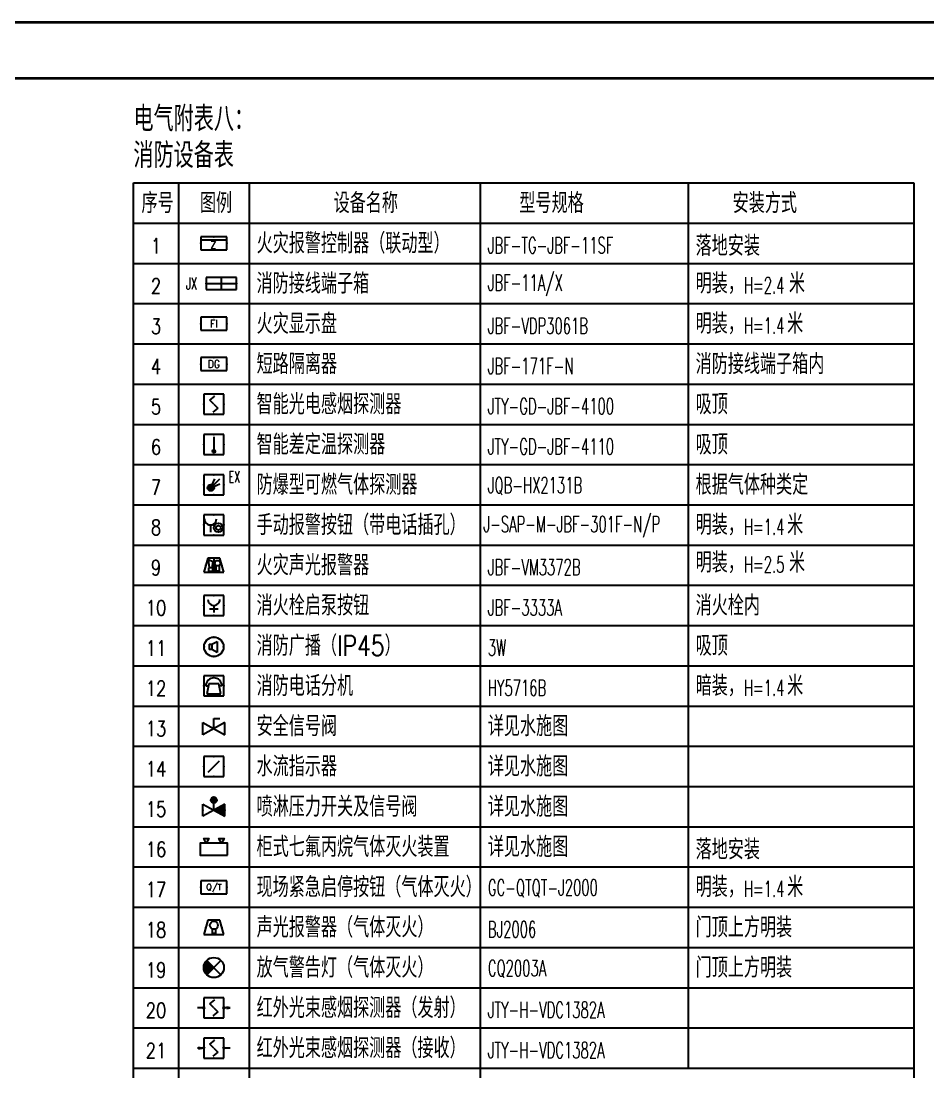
# Model space of a CAD drawing. Extents: x -1396510 to 1250330, y -1892470 to 1623980.
# Drawn here: x -1148164 to -1131927, y -181740 to -162935 of the extents above; entities that cross this region are included whole.
import ezdxf
from ezdxf.enums import TextEntityAlignment as Align

# ---------------------------------------------------------------- set-up
doc = ezdxf.new("R2010")
doc.units = 0
doc.header["$LTSCALE"] = 1000
doc.header["$MEASUREMENT"] = 0
doc.layers.get('Defpoints').update_dxf_attribs({"color": 210})
for name, color, linetype in [('0-cxFrame', 155, 'Continuous'), ('EQUIP-广播', 3, 'Continuous'), ('EQUIP-消防', 3, 'Continuous'), ('EQUIP-照明', 3, 'Continuous'), ('EQUIP-箱柜', 3, 'Continuous'), ('TEL_TEXT', 7, 'Continuous')]:
    doc.layers.add(name, color=color, linetype=linetype)
doc.layers.add('0-cxText', color=131, linetype='Continuous', lineweight=25)
doc.styles.add('_TCH_LABEL', font='COMPLEX', dxfattribs={"bigfont": 'GBCBIG'})
doc.styles.add('_TEL_DIM', font='SIMPLEX', dxfattribs={"width": 0.8, "height": 3.5, "bigfont": 'HZTXT'})
doc.styles.add('cx_tuming', font='simhei.ttf')
doc.styles.add('cx_tuqian1', font='')
doc.styles.get("Standard").update_dxf_attribs({"font": 'gbenor.shx', "bigfont": 'gbcbig.shx'})
doc.styles.add('黑体', font='simhei.ttf', dxfattribs={"height": 12})
doc.styles.get('cx_tuqian1').set_extended_font_data('SimSun')

# ---------------------------------------------------------------- blocks, each defined once
blk = doc.blocks.new('$equip$00001711')
for p, q in [((-0.5, 1), (-0.5, 0)), ((0.5, 1), (-0.5, 1)), ((0.5, 0), (0.5, 1)), ((-0.5, 0), (0.5, 0)), ((-0.169, 0.5), (-0.169, 0.15))]:
    blk.add_line(p, q)
for radius in [0.226, 0.113]:
    blk.add_circle((0.227, 0.36), radius)
blk.add_arc((-0.169, 0.8), 0.3, 180, 0)
for p in [(0, 1), (-0.5, 0.5), (0, 0), (0.5, 0.5)]:
    blk.add_point(p)
at = {"flags": 1}
for tag, height, p in [('A', 0.00002, (0, 0)), ('B', 0.4, (0.759, 0.309))]:
    blk.add_attdef(tag, text='', height=height, dxfattribs=at).set_placement(p, align=Align.MIDDLE_CENTER)
blk = doc.blocks.new('$equip$00001699')
for p, q in [((-0.5, 0.5), (-0.5, -0.5)), ((0.5, 0.5), (-0.5, 0.5)), ((0, 0.375), (0, -0.412)), ((0.5, -0.5), (0.5, 0.5)), ((-0.5, -0.5), (0.5, -0.5))]:
    blk.add_line(p, q)
blk.add_circle((0, -0.338), 0.075)
for p in [(-0.5, 0), (0, 0.5), (0.5, 0), (0, -0.5)]:
    blk.add_point(p)
for points in [[(-0.065, -0.3), (0.065, -0.3), (-0.075, -0.338), (0.075, -0.338)], [(-0.065, -0.375), (0.065, -0.375), (-0.075, -0.338), (0.075, -0.338)], [(-0.037, -0.273), (0.037, -0.273), (-0.065, -0.3), (0.065, -0.3)], [(-0.037, -0.402), (0.037, -0.402), (-0.065, -0.375), (0.065, -0.375)], [(0, -0.263), (0, -0.263), (-0.037, -0.273), (0.037, -0.273)], [(0, -0.412), (0, -0.412), (-0.037, -0.402), (0.037, -0.402)]]:
    blk.add_solid(points)
at = {"flags": 1}
for tag, height, p in [('A', 0.00002, (0, 0)), ('B', 0.4, (0.762, -0.208))]:
    blk.add_attdef(tag, text='', height=height, dxfattribs=at).set_placement(p, align=Align.MIDDLE_CENTER)
blk = doc.blocks.new('$equip$00001700')
for p, q in [((-0.5, 0.5), (-0.5, -0.5)), ((0.5, 0.5), (-0.5, 0.5)), ((-0.2, 0.2), (0.05, 0.4)), ((0, 0), (-0.2, 0.2)), ((0, 0), (0.2, -0.2)), ((0.5, -0.5), (0.5, 0.5)), ((-0.5, -0.5), (0.5, -0.5)), ((0.2, -0.2), (-0.05, -0.4))]:
    blk.add_line(p, q)
for p in [(-0.5, 0), (0, 0.5), (0.5, 0), (0, -0.5)]:
    blk.add_point(p)
at = {"flags": 1}
for tag, height, p in [('A', 0.00002, (0, 0)), ('B', 0.4, (0.75, -0.204))]:
    blk.add_attdef(tag, text='', height=height, dxfattribs=at).set_placement(p, align=Align.MIDDLE_CENTER)
blk = doc.blocks.new('$equip$00001935')
for p, q in [((-0.5, 0), (-0.809, 0)), ((-0.5, 0.5), (-0.5, -0.5)), ((0.5, 0.5), (-0.5, 0.5)), ((-0.2, 0.2), (0.05, 0.4)), ((0, 0), (-0.2, 0.2)), ((0, 0), (0.2, -0.2)), ((0.5, -0.5), (0.5, 0.5)), ((0.809, 0), (0.5, 0)), ((-0.5, -0.5), (0.5, -0.5)), ((0.2, -0.2), (-0.05, -0.4))]:
    blk.add_line(p, q)
at = {"color": 0, "linetype": 'Continuous'}
for p, q in [((0.809, 0), (0.638, 0.031)), ((0.638, 0.031), (0.638, -0.03)), ((0.638, -0.03), (0.809, 0))]:
    blk.add_line(p, q, dxfattribs=at)
for centre in [(-0.5, 0), (0.5, 0)]:
    blk.add_circle(centre, 0.0375)
for p in [(-0.5, 0), (0, 0.5), (0.5, 0.019), (0, -0.5)]:
    blk.add_point(p)
for points in [[(-0.532, 0.019), (-0.468, 0.019), (-0.537, 0), (-0.463, 0)], [(-0.532, -0.019), (-0.468, -0.019), (-0.537, 0), (-0.463, 0)], [(-0.519, 0.032), (-0.481, 0.032), (-0.532, 0.019), (-0.468, 0.019)], [(-0.5, 0.038), (-0.5, 0.038), (-0.519, 0.032), (-0.481, 0.032)], [(0.468, 0.019), (0.532, 0.019), (0.463, 0), (0.537, 0)], [(0.468, -0.019), (0.532, -0.019), (0.463, 0), (0.537, 0)], [(0.481, 0.032), (0.519, 0.032), (0.468, 0.019), (0.532, 0.019)], [(0.5, 0.038), (0.5, 0.038), (0.481, 0.032), (0.519, 0.032)], [(0.809, 0), (0.638, 0.031), (0.638, -0.03)], [(-0.519, -0.032), (-0.481, -0.032), (-0.532, -0.019), (-0.468, -0.019)], [(-0.5, -0.037), (-0.5, -0.037), (-0.519, -0.032), (-0.481, -0.032)], [(0.481, -0.032), (0.519, -0.032), (0.468, -0.019), (0.532, -0.019)], [(0.5, -0.037), (0.5, -0.037), (0.481, -0.032), (0.519, -0.032)]]:
    blk.add_solid(points)
at = {"layer": 'TEL_TEXT', "style": '_TEL_DIM', "flags": 1}
blk.add_attdef('A', text='', height=0.00002, dxfattribs=at).set_placement((0, 0), align=Align.MIDDLE_CENTER)
blk = doc.blocks.new('$equip$00001936')
for p, q in [((-0.5, 0), (-0.809, 0)), ((-0.5, 0.5), (-0.5, -0.5)), ((0.5, 0.5), (-0.5, 0.5)), ((-0.2, 0.2), (0.05, 0.4)), ((0, 0), (-0.2, 0.2)), ((0, 0), (0.2, -0.2)), ((0.5, -0.5), (0.5, 0.5)), ((0.809, 0), (0.5, 0)), ((-0.5, -0.5), (0.5, -0.5)), ((0.2, -0.2), (-0.05, -0.4))]:
    blk.add_line(p, q)
at = {"color": 0, "linetype": 'Continuous'}
for p, q in [((-0.599, 0), (-0.769, 0.031)), ((-0.769, 0.031), (-0.769, -0.03)), ((-0.769, -0.03), (-0.599, 0))]:
    blk.add_line(p, q, dxfattribs=at)
for centre in [(-0.5, 0), (0.5, 0)]:
    blk.add_circle(centre, 0.0375)
for p in [(-0.5, 0), (0, 0.5), (0.5, 0), (0, -0.5)]:
    blk.add_point(p)
for points in [[(-0.599, 0), (-0.769, 0.031), (-0.769, -0.03)], [(-0.532, 0.019), (-0.468, 0.019), (-0.537, 0), (-0.463, 0)], [(-0.532, -0.019), (-0.468, -0.019), (-0.537, 0), (-0.463, 0)], [(-0.519, 0.032), (-0.481, 0.032), (-0.532, 0.019), (-0.468, 0.019)], [(-0.5, 0.038), (-0.5, 0.038), (-0.519, 0.032), (-0.481, 0.032)], [(0.468, 0.019), (0.532, 0.019), (0.463, 0), (0.537, 0)], [(0.468, -0.019), (0.532, -0.019), (0.463, 0), (0.537, 0)], [(0.481, 0.032), (0.519, 0.032), (0.468, 0.019), (0.532, 0.019)], [(0.5, 0.038), (0.5, 0.038), (0.481, 0.032), (0.519, 0.032)], [(-0.519, -0.032), (-0.481, -0.032), (-0.532, -0.019), (-0.468, -0.019)], [(-0.5, -0.037), (-0.5, -0.037), (-0.519, -0.032), (-0.481, -0.032)], [(0.481, -0.032), (0.519, -0.032), (0.468, -0.019), (0.532, -0.019)], [(0.5, -0.037), (0.5, -0.037), (0.481, -0.032), (0.519, -0.032)]]:
    blk.add_solid(points)
at = {"layer": 'TEL_TEXT', "style": '_TEL_DIM', "flags": 1}
blk.add_attdef('A', text='', height=0.00002, dxfattribs=at).set_placement((0, 0), align=Align.MIDDLE_CENTER)
blk = doc.blocks.new('$equip$00001743')
for p, q in [((-0.55, -0.95), (-0.55, -0.35)), ((0.55, -0.35), (-0.55, -0.95)), ((-0.55, -0.35), (0.55, -0.95)), ((0, -0.65), (0, -0.3)), ((0.55, -0.95), (0.55, -0.35))]:
    blk.add_line(p, q)
blk.add_circle((0, -0.15), 0.15)
for p in [(0, 0), (-0.55, -0.65), (0, -0.65), (0.55, -0.65)]:
    blk.add_point(p)
for points in [[(0, 0), (0, 0), (-0.075, -0.02), (0.075, -0.02)], [(-0.13, -0.075), (0.13, -0.075), (-0.15, -0.15), (0.15, -0.15)], [(-0.13, -0.225), (0.13, -0.225), (-0.15, -0.15), (0.15, -0.15)], [(-0.075, -0.02), (0.075, -0.02), (-0.13, -0.075), (0.13, -0.075)], [(-0.075, -0.28), (0.075, -0.28), (-0.13, -0.225), (0.13, -0.225)], [(0, -0.3), (0, -0.3), (-0.075, -0.28), (0.075, -0.28)], [(0.55, -0.35), (0.55, -0.95), (0, -0.65)]]:
    blk.add_solid(points)
at = {"flags": 9}
blk.add_attdef('A', (0, 0), '', height=0.00002, dxfattribs=at)
blk.add_attdef('B', text='', height=0.4, dxfattribs=at).set_placement((0.834, -0.65), align=Align.MIDDLE_CENTER)
blk = doc.blocks.new('$equip$00001714')
for p, q in [((0.5, 1), (-0.5, 1)), ((-0.5, 1), (-0.5, 0)), ((-0.25, 0.6), (-0.35, 0.1)), ((0.25, 0.6), (-0.25, 0.6)), ((0.35, 0.1), (0.25, 0.6)), ((0.5, 0), (0.5, 1)), ((-0.5, 0), (0.5, 0)), ((-0.4, 0.5), (-0.27, 0.5)), ((-0.35, 0.1), (0.35, 0.1)), ((0.4, 0.5), (0.27, 0.5))]:
    blk.add_line(p, q)
blk.add_arc((0, 0.5), 0.4, 0, 180)
for p in [(0, 1), (-0.5, 0.5), (0, 0), (0.5, 0.5)]:
    blk.add_point(p)
at = {"flags": 1}
for tag, height, p in [('A', 0.00002, (0, 0)), ('B', 0.4, (0.788, 0.3))]:
    blk.add_attdef(tag, text='', height=height, dxfattribs=at).set_placement(p, align=Align.MIDDLE_CENTER)
blk = doc.blocks.new('$equip$00001702')
for p, q in [((-0.5, 0.5), (-0.5, -0.5)), ((0.5, 0.5), (-0.5, 0.5)), ((-0.15, -0.15), (0.05, 0.3)), ((-0.15, -0.15), (0.3, 0.3)), ((-0.15, -0.15), (0.3, 0.05)), ((0.5, -0.5), (0.5, 0.5)), ((-0.5, -0.5), (0.5, -0.5))]:
    blk.add_line(p, q)
blk.add_circle((-0.15, -0.15), 0.158)
for p in [(-0.5, 0), (0, 0.5), (0.5, 0), (0, -0.5)]:
    blk.add_point(p)
for points in [[(-0.15, 0.008), (-0.15, 0.008), (-0.229, -0.013), (-0.071, -0.013)], [(-0.287, -0.071), (-0.013, -0.071), (-0.308, -0.15), (0.008, -0.15)], [(-0.287, -0.229), (-0.013, -0.229), (-0.308, -0.15), (0.008, -0.15)], [(-0.229, -0.013), (-0.071, -0.013), (-0.287, -0.071), (-0.013, -0.071)], [(-0.229, -0.287), (-0.071, -0.287), (-0.287, -0.229), (-0.013, -0.229)], [(-0.15, -0.308), (-0.15, -0.308), (-0.229, -0.287), (-0.071, -0.287)]]:
    blk.add_solid(points)
at = {"flags": 1}
for tag, height, p in [('A', 0.00002, (0, 0)), ('B', 0.4, (0.735, -0.192))]:
    blk.add_attdef(tag, text='', height=height, dxfattribs=at).set_placement(p, align=Align.MIDDLE_CENTER)
blk = doc.blocks.new('$equip$00001926')
for p, q in [((0.65, 0.65), (-0.65, 0.65)), ((-0.65, 0.65), (-0.65, 0)), ((0.65, 0), (0.65, 0.65)), ((-0.65, 0), (0.65, 0))]:
    blk.add_line(p, q)
for p in [(0, 0.65), (-0.65, 0.325), (0, 0), (0.65, 0.325)]:
    blk.add_point(p)
at = {"color": 7, "style": '_TEL_DIM'}
blk.add_attdef('$TEXT$', text='', height=0.3, dxfattribs=at).set_placement((0.006, 0.343), align=Align.MIDDLE_CENTER)
at = {"color": 7, "style": '_TEL_DIM', "flags": 1}
blk.add_attdef('A', text='', height=0.00002, dxfattribs=at).set_placement((0, 0), align=Align.MIDDLE_CENTER)
blk = doc.blocks.new('$equip$00001190')
for p, q in [((-0.354, 0.354), (0.354, -0.354)), ((-0.354, -0.354), (0.354, 0.354))]:
    blk.add_line(p, q)
blk.add_circle((0, 0), 0.5)
for points in [[(-0.177, -0.177), (-0.483, 0.129), (0, 0), (-0.354, 0.354)], [(-0.306, -0.306), (-0.483, -0.129), (-0.177, -0.177), (-0.483, 0.129)], [(-0.354, -0.354), (-0.354, -0.354), (-0.306, -0.306), (-0.483, -0.129)]]:
    blk.add_solid(points)
at = {"flags": 9}
blk.add_attdef('A', (0, 0), '', height=0.00002, dxfattribs=at)
blk = doc.blocks.new('$equip$00001712')
for p, q in [((-0.5, 1), (-0.5, 0)), ((0.5, 1), (-0.5, 1)), ((0.5, 0), (0.5, 1)), ((-0.5, 0), (0.5, 0)), ((-0.219, 0.331), (0.222, 0.331)), ((0, 0.5), (0, 0.15))]:
    blk.add_line(p, q)
blk.add_arc((0, 0.8), 0.3, 180, 0)
for p in [(0, 1), (-0.5, 0.5), (0, 0), (0.5, 0.5)]:
    blk.add_point(p)
at = {"flags": 1}
for tag, height, p in [('A', 0.00002, (0, 0)), ('B', 0.4, (0.726, 0.302))]:
    blk.add_attdef(tag, text='', height=height, dxfattribs=at).set_placement(p, align=Align.MIDDLE_CENTER)
blk = doc.blocks.new('$equip_U$00000015')
at = {"ltscale": 0.65}
for p, q in [((-0.6875, 0.25), (0.6875, -0.5)), ((0.6875, 0.25), (-0.6875, -0.5)), ((-0.6875, -0.5), (-0.6875, 0.25)), ((0, 0.5), (0.375, 0.5)), ((0, -0.125), (0, 0.5)), ((0.6875, -0.5), (0.6875, 0.25))]:
    blk.add_line(p, q, dxfattribs=at)
at = {"style": '_TEL_DIM', "flags": 1}
blk.add_attdef('A', text='', height=0.000025, dxfattribs=at).set_placement((0, 0), align=Align.MIDDLE_CENTER)
blk = doc.blocks.new('$equip$00001423')
for p, q in [((0.75, 0.6), (-0.75, 0.6)), ((-0.75, 0.6), (-0.75, 0)), ((0, 0), (0, 0.6)), ((0.75, 0), (0.75, 0.6)), ((-0.75, 0.3), (0.75, 0.3)), ((-0.75, 0), (0.75, 0))]:
    blk.add_line(p, q)
for p in [(0, 0.6), (-0.75, 0.3), (0, 0), (0.75, 0.3)]:
    blk.add_point(p)
at = {"style": '_TCH_LABEL', "flags": 9}
blk.add_attdef('A', (0, 0), '', height=0.00002, dxfattribs=at)
blk = doc.blocks.new('$equip$00001932')
for p, q in [((0.65, 0.65), (-0.65, 0.65)), ((-0.65, 0.65), (-0.65, 0)), ((0.65, 0), (0.65, 0.65)), ((-0.65, 0), (0.65, 0))]:
    blk.add_line(p, q)
for p in [(0, 0.65), (-0.65, 0.325), (0, 0), (0.65, 0.325)]:
    blk.add_point(p)
at = {"color": 7, "style": '_TEL_DIM'}
blk.add_attdef('$TEXT$', text='', height=0.34, dxfattribs=at).set_placement((0.006, 0.343), align=Align.MIDDLE_CENTER)
at = {"color": 7, "style": '_TEL_DIM', "flags": 1}
blk.add_attdef('A', text='', height=0.00002, dxfattribs=at).set_placement((0, 0), align=Align.MIDDLE_CENTER)
blk = doc.blocks.new('$equip$00001915')
for p, q in [((0.5, 0.5), (-0.5, 0.5)), ((-0.5, 0.5), (-0.5, -0.5)), ((-0.283, -0.283), (0.283, 0.283)), ((0.5, -0.5), (0.5, 0.5)), ((-0.5, -0.5), (0.5, -0.5))]:
    blk.add_line(p, q)
for p in [(-0.5, 0), (0, 0.5), (0.5, 0), (0, -0.5)]:
    blk.add_point(p)
blk.add_solid([(0.283, 0.283), (0.075, 0.124), (0.124, 0.075)])
at = {"layer": 'TEL_TEXT', "style": '_TEL_DIM', "flags": 1}
blk.add_attdef('A', text='', height=0.00002, dxfattribs=at).set_placement((0, 0), align=Align.MIDDLE_CENTER)
blk = doc.blocks.new('$equip$00001943')
for p, q in [((-0.3, 0.35), (-0.5, -0.35)), ((0.3, 0.35), (-0.3, 0.35)), ((-0.22, -0.124), (-0.27, 0.276)), ((-0.27, 0.276), (-0.05, 0.176)), ((-0.05, 0.176), (-0.1, -0.124)), ((0, 0.35), (0, -0.35)), ((0.5, -0.35), (0.3, 0.35)), ((-0.5, -0.35), (0.5, -0.35)), ((-0.27, -0.124), (-0.27, -0.294)), ((-0.05, -0.124), (-0.27, -0.124)), ((-0.27, -0.294), (-0.05, -0.294)), ((-0.05, -0.294), (-0.05, -0.124)), ((0.112, -0.298), (0.112, -0.013)), ((0.262, -0.298), (0.112, -0.298)), ((0.262, -0.013), (0.262, -0.298))]:
    blk.add_line(p, q)
blk.add_circle((0.187, 0.102), 0.139)
for p in [(-0.4, 0), (0, 0.35), (0, -0.35), (0.404, -0.012)]:
    blk.add_point(p)
at = {"layer": 'TEL_TEXT', "style": '_TEL_DIM', "flags": 1}
blk.add_attdef('A', text='', height=0.00002, dxfattribs=at).set_placement((0, 0), align=Align.MIDDLE_CENTER)
blk = doc.blocks.new('$equip$00001944')
for p, q in [((-0.3, 0.35), (-0.5, -0.35)), ((0.3, 0.35), (-0.3, 0.35)), ((0.5, -0.35), (0.3, 0.35)), ((-0.5, -0.35), (0.5, -0.35)), ((-0.073, -0.298), (-0.073, -0.084)), ((0.077, -0.298), (-0.073, -0.298)), ((0.077, -0.084), (0.077, -0.298))]:
    blk.add_line(p, q)
blk.add_circle((0.002, 0.102), 0.2)
for p in [(-0.4, 0), (0, 0.35), (0.4, 0), (0, -0.35)]:
    blk.add_point(p)
at = {"layer": 'TEL_TEXT', "style": '_TEL_DIM', "flags": 1}
blk.add_attdef('A', text='', height=0.00002, dxfattribs=at).set_placement((0, 0), align=Align.MIDDLE_CENTER)
blk = doc.blocks.new('A$C01476CCA')
at = {"layer": 'EQUIP-消防'}
for points in [[(150, 700), (0, 613), (0, 787)], [(550, 900), (150, 900), (150, 0), (550, 0)], [(150, 200), (0, 113), (0, 287)]]:
    blk.add_lwpolyline(points, close=True, dxfattribs=at)
blk = doc.blocks.new('$equip$00001923')
for p, q in [((-0.65, 0.65), (-0.65, 0)), ((0.65, 0.65), (-0.65, 0.65)), ((0.65, 0), (0.65, 0.65)), ((-0.65, 0.5), (0.65, 0.5)), ((-0.65, 0), (0.65, 0))]:
    blk.add_line(p, q)
for p in [(0, 0.65), (-0.65, 0.325), (0, 0), (0.65, 0.325)]:
    blk.add_point(p)
at = {"color": 7, "style": '_TEL_DIM'}
blk.add_attdef('$TEXT$', text='', height=0.36, dxfattribs=at).set_placement((-0.022, 0.244), align=Align.MIDDLE_CENTER)
at = {"color": 7, "style": '_TEL_DIM', "flags": 1}
blk.add_attdef('A', text='', height=0.00002, dxfattribs=at).set_placement((0, 0), align=Align.MIDDLE_CENTER)
blk = doc.blocks.new('$equip$00002341')
for p, q in [((-0.241, 0.136), (-0.241, -0.144)), ((-0.241, 0.136), (-0.101, 0.136)), ((-0.101, 0.136), (0.167, 0.277)), ((-0.101, 0.136), (-0.101, -0.144)), ((0.167, 0.277), (0.167, -0.295)), ((-0.101, -0.144), (-0.241, -0.144)), ((0.167, -0.295), (-0.101, -0.144))]:
    blk.add_line(p, q)
at = {"const_width": 0.0571}
blk.add_lwpolyline([(-0.5, 0, -1), (0.5, 0, -1), (-0.5, 0, -1.463176)], format="xyb", dxfattribs=at)
blk.add_circle((0, 0), 0.5)
for p in [(-0.5, 0), (0, 0.5), (0.5, 0), (0, -0.5)]:
    blk.add_point(p)
at = {"color": 7, "style": '_TEL_DIM', "flags": 1}
blk.add_attdef('A', text='', height=0.00002, dxfattribs=at).set_placement((0, 0), align=Align.MIDDLE_CENTER)
blk = doc.blocks.new('TK22.A1 L(Dragon)')
at = {"layer": '0-cxFrame', "color": 7, "const_width": 0.5}
blk.add_lwpolyline([(0, 0), (-841, 0), (-841, 594), (0, 594)], close=True, dxfattribs=at)
at = {"layer": '0-cxFrame', "const_width": 0.5}
blk.add_lwpolyline([(-80, 10), (-821, 10), (-821, 584), (-80, 584)], close=True, dxfattribs=at)
at = {"style": '黑体', "flags": 4}
blk.add_attdef('图幅', text='', height=3.3, dxfattribs=at).set_placement((-40, 3), align=Align.RIGHT)
at = {"layer": '0-cxText', "flags": 4}
for tag, height, style, p in [('建设单位', 3.5, 'cx_tuming', (-45, 240)), ('项目名称', 3.5, 'cx_tuming', (-45, 210)), ('子项名称', 3.5, 'cx_tuming', (-45, 180)), ('工程编号', 3.3, 'cx_tuqian1', (-35, 165)), ('图名1', 3.5, 'cx_tuming', (-45, 87)), ('图名2', 3.5, 'cx_tuming', (-45, 79)), ('图名3', 3.5, 'cx_tuming', (-45, 71)), ('出图日期', 3.3, 'cx_tuqian1', (-39, 60)), ('专业', 3.3, 'cx_tuqian1', (-55, 52)), ('图号', 3.3, 'cx_tuqian1', (-55, 44)), ('版次', 3.3, 'cx_tuqian1', (-20, 44))]:
    blk.add_attdef(tag, text='', height=height, dxfattribs=dict(at, style=style)).set_placement(p, align=Align.MIDDLE)
at = {"layer": 'Defpoints', "color": 6, "flags": 4}
for tag, height, style, p in [('tufu', 3.3, '黑体', (-12, 12)), ('dwfname', 4, 'cx_tuqian1', (-80, 3))]:
    blk.add_attdef(tag, text='', height=height, dxfattribs=dict(at, style=style)).set_placement(p, align=Align.RIGHT)

msp = doc.modelspace()

# ---------------------------------------------------------------- linework, layer by layer
at = {"layer": 'TEL_TEXT'}
for p, q in [((-1146152, -219821.3), (-1146152, -165832.2)), ((-1146152, -165832.2), (-1132182, -165832.2)), ((-1145342, -165832.2), (-1145342, -199672.2)), ((-1144082, -165832.2), (-1144082, -199672.2)), ((-1139942, -165832.2), (-1139942, -199672.2)), ((-1136222, -165832.2), (-1136222, -181672.2)), ((-1132182, -165832.2), (-1132182, -219821.3)), ((-1146152, -166552.2), (-1132182, -166552.2)), ((-1146152, -167272.2), (-1132182, -167272.2)), ((-1146152, -167992.2), (-1132182, -167992.2)), ((-1146152, -168712.2), (-1132182, -168712.2)), ((-1146152, -169432.2), (-1132182, -169432.2)), ((-1146152, -170152.2), (-1132182, -170152.2)), ((-1146152, -170872.2), (-1132182, -170872.2)), ((-1146152, -171592.2), (-1132182, -171592.2)), ((-1146152, -172312.2), (-1132182, -172312.2)), ((-1146152, -173032.2), (-1132182, -173032.2)), ((-1146152, -173752.2), (-1132182, -173752.2)), ((-1146152, -174472.2), (-1132182, -174472.2)), ((-1146152, -175192.2), (-1132182, -175192.2)), ((-1146152, -175912.2), (-1132182, -175912.2)), ((-1146152, -176632.2), (-1132182, -176632.2)), ((-1146152, -177352.2), (-1132182, -177352.2)), ((-1146152, -178072.2), (-1132182, -178072.2)), ((-1146152, -178792.2), (-1132182, -178792.2)), ((-1146152, -179512.2), (-1132182, -179512.2)), ((-1146152, -180232.2), (-1132182, -180232.2)), ((-1146152, -180952.2), (-1132182, -180952.2)), ((-1146152, -181672.2), (-1132182, -181672.2))]:
    msp.add_line(p, q, dxfattribs=at)

# ---------------------------------------------------------------- block references
at = {"layer": '0-cxFrame', "xscale": 100, "yscale": 100, "zscale": 100}
msp.add_blockref('TK22.A1 L(Dragon)', (-1122720, -222360), dxfattribs=at)
at = {"layer": 'EQUIP-广播', "xscale": 350, "yscale": 350, "zscale": 350}
msp.add_blockref('$equip$00002341', (-1144712, -174133.1), dxfattribs=at)
at = {"layer": 'EQUIP-消防', "xscale": 360, "yscale": 360, "zscale": 360, "rotation": 1.121355628417408e-07}
msp.add_blockref('$equip$00001923', (-1144712, -167029.2), dxfattribs=at).add_auto_attribs({'$TEXT$': 'Z'})
at = {"layer": 'EQUIP-消防'}
ref = msp.add_blockref('$equip$00001932', (-1144712, -168469.2), dxfattribs=dict(at, xscale=360, yscale=360, zscale=360, rotation=1.121355628417408e-07))
ref.add_attrib('$TEXT$', 'FI', dxfattribs={"layer": '0', "color": 7, "height": 135, "rotation": 0.00001, "style": '_TEL_DIM', "width": 0.9}).set_placement((-1144712, -168352.2), align=Align.MIDDLE)
ref = msp.add_blockref('$equip$00001932', (-1144712, -169189.2), dxfattribs=dict(at, xscale=360, yscale=360, zscale=360, rotation=1.121355628417408e-07))
ref.add_attrib('$TEXT$', 'DG', dxfattribs={"layer": '0', "color": 7, "height": 135, "rotation": 0.00001, "style": '_TEL_DIM', "width": 0.9}).set_placement((-1144712, -169072.2), align=Align.MIDDLE)
at = {"layer": 'EQUIP-消防', "ltscale": 2, "xscale": 360, "yscale": 360, "zscale": 360, "rotation": 1.121355628417408e-07}
for name, p in [('$equip$00001700', (-1144712, -169792.2)), ('$equip$00001699', (-1144712, -170512.2)), ('$equip$00001702', (-1144712, -171232.2)), ('$equip$00001711', (-1144712, -172132.2)), ('$equip$00001943', (-1144712, -172672.2)), ('$equip$00001712', (-1144712, -173572.2))]:
    msp.add_blockref(name, p, dxfattribs=at)
at = {"layer": 'EQUIP-消防'}
for name, p, xscale, yscale, zscale, rotation in [('$equip$00001714', (-1144712, -175012.2), 360, 360, 360, 1.121355628417408e-07), ('$equip$00001915', (-1144712, -176272.2), 360, 360, 360, 1.121355628417408e-07), ('$equip$00001743', (-1144712, -176821.2), 360, 360, 360, 1.121355628417408e-07), ('A$C01476CCA', (-1144955, -177563.7), 0.5400000000372531, 0.5400000000372531, 0.5400000000372531, 270.0000001121356), ('$equip$00001944', (-1144712, -179152.2), 360, 360, 360, 1.121355628417408e-07), ('$equip$00001935', (-1144712, -180592.2), 360, 360, 360, 1.121355628417408e-07), ('$equip$00001936', (-1144712, -181312.2), 360, 360, 360, 1.121355628417408e-07)]:
    msp.add_blockref(name, p, dxfattribs=dict(at, xscale=xscale, yscale=yscale, zscale=zscale, rotation=rotation))
at = {"layer": 'EQUIP-消防', "ltscale": 3, "xscale": 288, "yscale": 288, "zscale": 288, "rotation": 1.121355639726046e-07}
msp.add_blockref('$equip_U$00000015', (-1144712, -175561.2), dxfattribs=at)
at = {"layer": 'EQUIP-消防', "ltscale": 2}
ref = msp.add_blockref('$equip$00001926', (-1144712, -178551.7), dxfattribs=dict(at, xscale=360, yscale=360, zscale=360, rotation=1.121355628417408e-07))
ref.add_attrib('$TEXT$', 'Q/T', dxfattribs={"layer": 'TEL_TEXT', "height": 108, "rotation": 0.00001, "style": '_TEL_DIM'}).set_placement((-1144709.7, -178430.6), align=Align.MIDDLE_CENTER)
at = {"layer": 'EQUIP-照明', "ltscale": 2, "xscale": 360, "yscale": 360, "zscale": 360, "rotation": 1.121355628417408e-07}
msp.add_blockref('$equip$00001190', (-1144712, -179872.2), dxfattribs=at)
at = {"layer": 'EQUIP-箱柜', "xscale": 360, "yscale": 360, "zscale": 360, "rotation": 1.121355628417408e-07}
msp.add_blockref('$equip$00001423', (-1144577, -167740.2, 3696.7), dxfattribs=at)

# ---------------------------------------------------------------- texts
at = {"layer": 'TEL_TEXT', "style": '_TEL_DIM'}
for s, height, width, p in [('电气附表八：', 450, 0.8, (-1146152, -164909.3)), ('消防设备表', 450, 0.8, (-1146152, -165562.2)), ('序号', 360, 0.8, (-1146006.6, -166372.2)), ('图例', 360, 0.8, (-1144960.3, -166372.2)), ('设备名称', 360, 0.8, (-1142567.5, -166372.2)), ('型号规格', 360, 0.8, (-1139242.1, -166372.2)), ('安装方式', 360, 0.8, (-1135424.1, -166372.2)), ('火灾报警控制器（联动型）', 360, 0.8, (-1143947, -167092.2)), ('落地安装', 360, 0.8, (-1136087, -167137.2)), ('JBF-TG-JBF-11SF', 288, 0.6, (-1139807, -167092.2)), ('JX', 216, 0.6, (-1145209.5, -167740.2)), ('消防接线端子箱', 360, 0.8, (-1143947, -167812.2)), ('JBF-11A/X', 288, 0.6, (-1139807, -167761.4)), ('明装，', 360, 0.8, (-1136087, -167809)), ('H=2.4', 288, 0.6, (-1135223, -167809)), ('米', 360, 0.8, (-1134416.6, -167809)), ('火灾显示盘', 360, 0.8, (-1143947, -168532.2)), ('JBF-VDP3061B', 288, 0.6, (-1139807, -168532.2)), ('明装，', 360, 0.8, (-1136087, -168529)), ('H=1.4', 288, 0.6, (-1135223, -168529)), ('米', 360, 0.8, (-1134449.5, -168529)), ('短路隔离器', 360, 0.8, (-1143947, -169252.2)), ('消防接线端子箱内', 360, 0.8, (-1136087, -169252.2)), ('JBF-171F-N', 288, 0.6, (-1139807, -169252.2)), ('智能光电感烟探测器', 360, 0.8, (-1143947, -169972.2)), ('吸顶', 360, 0.8, (-1136087, -169972.2)), ('JTY-GD-JBF-4100', 288, 0.6, (-1139807, -169972.2)), ('智能差定温探测器', 360, 0.8, (-1143947, -170692.2)), ('吸顶', 360, 0.8, (-1136087, -170692.2)), ('JTY-GD-JBF-4110', 288, 0.6, (-1139807, -170692.2)), ('EX', 200, 0.6, (-1144446.3, -171190.2)), ('防爆型可燃气体探测器', 360, 0.8, (-1143947, -171412.2)), ('JQB-HX2131B', 288, 0.6, (-1139807, -171384.8)), ('根据气体种类定', 360, 0.8, (-1136087, -171412.2)), ('手动报警按钮（带电话插孔）', 360, 0.8, (-1143947, -172132.2)), ('J-SAP-M-JBF-301F-N/P', 288, 0.6, (-1139885.7, -172081.4)), ('明装，', 360, 0.8, (-1136087, -172129)), ('H=1.4', 288, 0.6, (-1135223, -172129)), ('米', 360, 0.8, (-1134449.5, -172129)), ('明装，', 360, 0.8, (-1136087, -172804)), ('米', 360, 0.8, (-1134416.6, -172804)), ('火灾声光报警器', 360, 0.8, (-1143947, -172852.2)), ('JBF-VM3372B', 288, 0.6, (-1139807, -172852.2)), ('H=2.5', 288, 0.6, (-1135223, -172804)), ('消火栓启泵按钮', 360, 0.8, (-1143947, -173572.2)), ('消火栓内', 360, 0.8, (-1136087, -173572.2)), ('JBF-3333A', 288, 0.6, (-1139807, -173572.2)), ('吸顶', 360, 0.8, (-1136087, -174292.2)), ('3W', 288, 0.6, (-1139807, -174292.2)), ('消防电话分机', 360, 0.8, (-1143947, -175012.2)), ('暗装，', 360, 0.8, (-1136087, -175009)), ('米', 360, 0.8, (-1134449.5, -175009)), ('HY5716B', 288, 0.6, (-1139807, -175012.2)), ('H=1.4', 288, 0.6, (-1135223, -175009)), ('安全信号阀', 360, 0.8, (-1143947, -175732.2)), ('详见水施图', 360, 0.8, (-1139807, -175732.2)), ('水流指示器', 360, 0.8, (-1143947, -176452.2)), ('详见水施图', 360, 0.8, (-1139807, -176452.2)), ('喷淋压力开关及信号阀', 360, 0.8, (-1143947, -177172.2)), ('详见水施图', 360, 0.8, (-1139807, -177172.2)), ('柜式七氟丙烷气体灭火装置', 360, 0.8, (-1143947, -177892.2)), ('详见水施图', 360, 0.8, (-1139807, -177892.2)), ('落地安装', 360, 0.8, (-1136087, -177937.2)), ('现场紧急启停按钮（气体灭火）', 360, 0.8, (-1143947, -178612.2)), ('明装，', 360, 0.8, (-1136087, -178609)), ('米', 360, 0.8, (-1134449.5, -178609)), ('GC-QTQT-J2000', 288, 0.6, (-1139807, -178584.8)), ('H=1.4', 288, 0.6, (-1135223, -178609)), ('声光报警器（气体灭火）', 360, 0.8, (-1143947, -179332.2)), ('门顶上方明装', 360, 0.8, (-1136087, -179332.2)), ('BJ2006', 288, 0.6, (-1139807, -179332.2)), ('放气警告灯（气体灭火）', 360, 0.8, (-1143947, -180052.2)), ('CQ2003A', 288, 0.6, (-1139807, -180024.8)), ('门顶上方明装', 360, 0.8, (-1136087, -180052.2)), ('红外光束感烟探测器（发射）', 360, 0.8, (-1143947, -180772.2)), ('JTY-H-VDC1382A', 288, 0.6, (-1139807, -180772.2)), ('红外光束感烟探测器（接收）', 360, 0.8, (-1143947, -181492.2)), ('JTY-H-VDC1382A', 288, 0.6, (-1139807, -181492.2))]:
    msp.add_text(s, height=height, rotation=0.00001, dxfattribs=dict(at, width=width)).set_placement(p)
at = {"layer": 'TEL_TEXT', "style": '_TEL_DIM', "width": 0.8}
for s, p in [('1', (-1145747, -167092.2)), ('2', (-1145747, -167812.2)), ('3', (-1145747, -168532.2)), ('4', (-1145747, -169252.2)), ('5', (-1145747, -169972.2)), ('6', (-1145747, -170692.2)), ('7', (-1145747, -171412.2)), ('8', (-1145747, -172132.2)), ('9', (-1145747, -172852.2)), ('10', (-1145747, -173572.2)), ('11', (-1145747, -174292.2)), ('12', (-1145747, -175012.2)), ('13', (-1145747, -175732.2)), ('14', (-1145747, -176452.2)), ('15', (-1145747, -177172.2)), ('16', (-1145747, -177892.2)), ('17', (-1145747, -178612.2)), ('18', (-1145747, -179332.2)), ('19', (-1145747, -180052.2)), ('20', (-1145747, -180772.2)), ('21', (-1145747, -181492.2))]:
    msp.add_text(s, height=270, rotation=0.00001, dxfattribs=at).set_placement(p, align=Align.CENTER)
at = {"layer": 'TEL_TEXT', "color": 1, "style": '_TEL_DIM', "width": 0.8}
msp.add_text('消防广播（IP45）', height=360, rotation=0.00001, dxfattribs=at).set_placement((-1143947, -174292.2))

doc.saveas('drawing.dxf')
